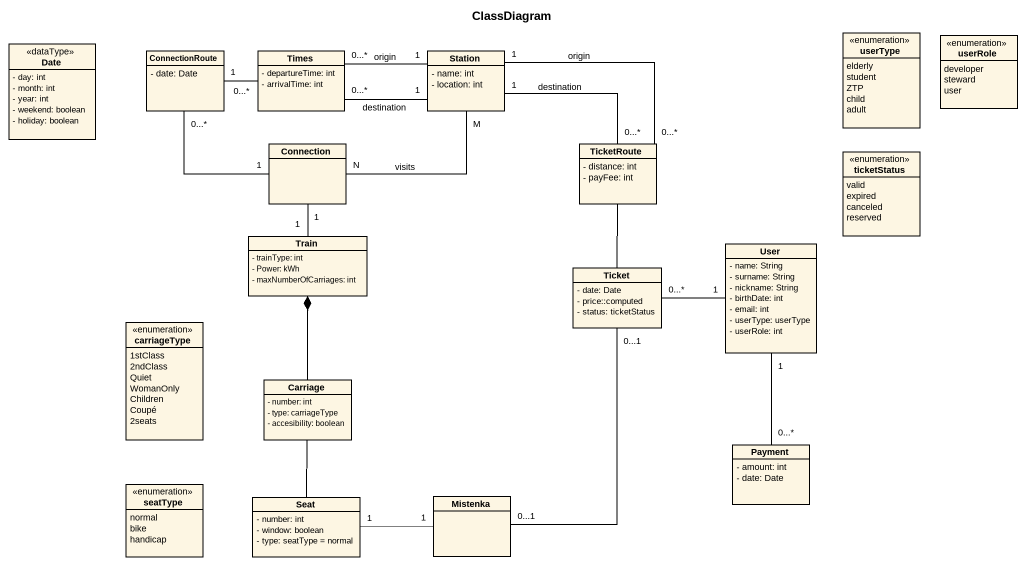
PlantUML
@startuml
title ClassDiagram
hide circle
hide empty members
skinparam classAttributeIconSize 0
enum userType {
  elderly
  student
  ZTP
  child
  adult
}
enum userRole {
  developer
  steward
  user
}
class Date <<dataType>> {
  - day: int
  - month: int
  - year: int
  - weekend: boolean
  - holiday: boolean
}
class ConnectionRoute {
  - date: Date
}
class Times {
  - departureTime: int
  - arrivalTime: int
}
class Station {
  - name: int
  - location: int
}
class Connection
class TicketRoute {
  - distance: int
  - payFee: int
}
enum ticketStatus {
  valid
  expired
  canceled
  reserved
}
class Train {
  - trainType: int
  - Power: kWh
  - maxNumberOfCarriages: int
}
class Ticket {
  - date: Date
  - price::computed
  - status: ticketStatus
}
class User {
  - name: String
  - surname: String
  - nickname: String
  - birthDate: int
  - email: int
  - userType: userType
  - userRole: int
}
enum carriageType {
  1stClass
  2ndClass
  Quiet
  WomanOnly
  Children
  Coupé
  2seats
}
class Carriage {
  - number: int
  - type: carriageType
  - accesibility: boolean
}
class Payment {
  - amount: int
  - date: Date
}
enum seatType {
  normal
  bike
  handicap
}
class Seat {
  - number: int
  - window: boolean
  - type: seatType = normal
}
class Mistenka
ConnectionRoute "1" -right- "0...*" Times
Times "0...*" -right- "1" Station : destination
Times "0...*" -right- "1" Station : origin
Station "M" -left- "N" Connection : visits
Connection "1" -up- "0...*" ConnectionRoute
Connection "1" -- "1" Train
TicketRoute "0...*" -up- "1" Station : destination
TicketRoute "0...*" -up- "1" Station : origin
Ticket -up- TicketRoute
Ticket "0...1" -- "0...1" Mistenka
User "1" -left- "0...*" Ticket
User "1" -- "0...*" Payment
Carriage -up-* Train
Seat -up- Carriage
Mistenka "1" -left- "1" Seat
@enduml
